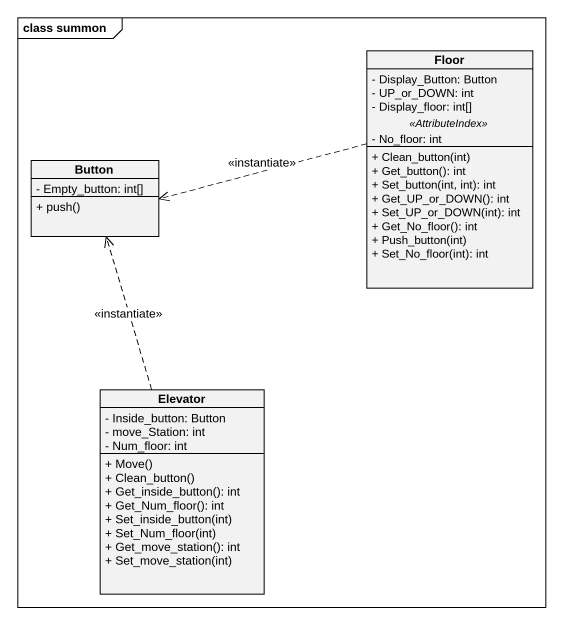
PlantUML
@startuml
mainframe class summon
hide circle
hide empty members
skinparam classAttributeIconSize 0
class Floor {
  - Display_Button: Button
  - UP_or_DOWN: int
  - Display_floor: int[]
  .. <<AttributeIndex>> ..
  - No_floor: int
  --
  + Clean_button(int)
  + Get_button(): int
  + Set_button(int, int): int
  + Get_UP_or_DOWN(): int
  + Set_UP_or_DOWN(int): int
  + Get_No_floor(): int
  + Push_button(int)
  + Set_No_floor(int): int
}
class Button {
  - Empty_button: int[]
  + push()
}
class Elevator {
  - Inside_button: Button
  - move_Station: int
  - Num_floor: int
  + Move()
  + Clean_button()
  + Get_inside_button(): int
  + Get_Num_floor(): int
  + Set_inside_button(int)
  + Set_Num_floor(int)
  + Get_move_station(): int
  + Set_move_station(int)
}
Floor .left.> Button : <<instantiate>>
Elevator .up.> Button : <<instantiate>>
@enduml
